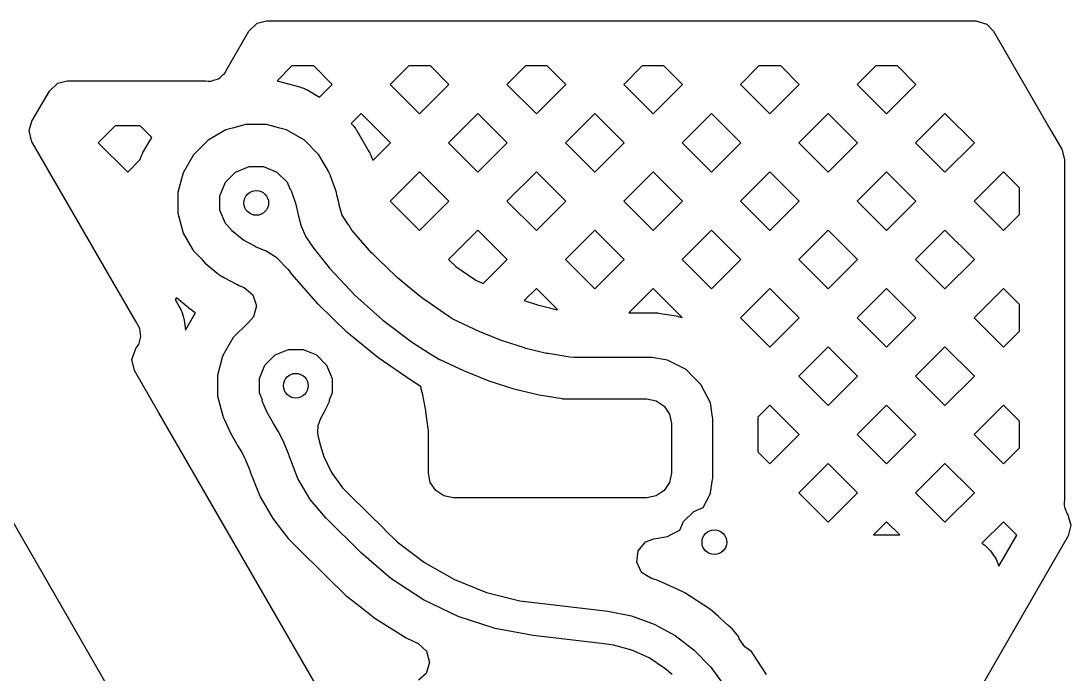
# Model space of a CAD drawing. Extents: x 121.6 to 197.9, y -113.4 to -69.2.
# Drawn here: x 174.76 to 181.13, y -73.2 to -69.24 of the extents above; entities that cross this region are included whole.
import ezdxf

# ---------------------------------------------------------------- set-up
doc = ezdxf.new("R2010")
doc.units = 0
doc.layers.add('BLACK', color=7, linetype='CONTINUOUS')

msp = doc.modelspace()

# ---------------------------------------------------------------- linework, layer by layer
at = {"layer": 'BLACK', "linetype": 'CONTINUOUS'}
for p, q in [((176.144655, -69.297499), (176.195222, -69.249284)), ((176.195222, -69.249284), (176.252042, -69.2355)), ((176.252042, -69.2355), (180.557067, -69.2355)), ((180.557067, -69.2355), (180.624106, -69.255185)), ((180.624106, -69.255185), (180.664491, -69.297564)), ((176.106418, -69.363729), (176.144655, -69.297499)), ((180.664491, -69.297564), (181.01209, -69.900465)), ((176.015076, -69.521936), (176.106418, -69.363729)), ((176.406491, -69.5085), (176.316105, -69.598885)), ((176.538821, -69.5085), (176.406491, -69.5085)), ((176.650846, -69.620525), (176.538821, -69.5085)), ((177.115012, -69.5085), (177.002986, -69.620526)), ((177.247342, -69.5085), (177.115012, -69.5085)), ((177.359368, -69.620526), (177.247342, -69.5085)), ((177.823533, -69.5085), (177.711507, -69.620526)), ((177.955863, -69.5085), (177.823533, -69.5085)), ((178.067889, -69.620526), (177.955863, -69.5085)), ((178.532054, -69.5085), (178.420028, -69.620526)), ((178.664384, -69.5085), (178.532054, -69.5085)), ((178.77641, -69.620526), (178.664384, -69.5085)), ((179.240575, -69.5085), (179.128549, -69.620526)), ((179.372905, -69.5085), (179.240575, -69.5085)), ((179.484931, -69.620526), (179.372905, -69.5085)), ((179.949096, -69.5085), (179.83707, -69.620526)), ((180.081426, -69.5085), (179.949096, -69.5085)), ((180.193452, -69.620526), (180.081426, -69.5085)), ((175.969302, -69.579746), (175.975387, -69.573659)), ((175.975387, -69.573659), (175.987582, -69.562965)), ((175.987582, -69.562965), (175.994416, -69.557722)), ((175.994416, -69.557722), (175.994419, -69.557715)), ((175.994419, -69.557715), (175.999945, -69.551415)), ((175.999945, -69.551415), (176.004599, -69.544448)), ((176.004599, -69.544448), (176.004606, -69.544442)), ((176.004606, -69.544442), (176.007901, -69.536485)), ((176.007901, -69.536485), (176.015076, -69.521936)), ((174.934873, -69.660851), (174.98544, -69.612636)), ((174.98544, -69.612636), (175.04226, -69.598852)), ((175.04226, -69.598852), (175.881858, -69.598852)), ((175.881858, -69.598852), (175.898043, -69.599913)), ((175.898043, -69.599913), (175.899232, -69.600069)), ((175.899232, -69.600069), (175.906581, -69.601037)), ((175.906581, -69.601037), (175.906586, -69.601035)), ((175.906586, -69.601035), (175.914951, -69.600488)), ((175.914951, -69.600488), (175.923005, -69.598885)), ((175.923005, -69.598885), (175.923171, -69.598852)), ((175.923171, -69.598852), (175.923176, -69.598852)), ((175.923176, -69.598852), (175.931123, -69.595559)), ((175.931123, -69.595559), (175.946485, -69.590344)), ((175.946485, -69.590344), (175.954807, -69.588115)), ((175.954807, -69.588115), (175.95481, -69.588112)), ((175.95481, -69.588112), (175.962324, -69.584407)), ((175.962324, -69.584407), (175.969294, -69.579749)), ((175.969294, -69.579749), (175.969302, -69.579746)), ((176.316105, -69.598885), (176.452835, -69.635523)), ((176.452835, -69.635523), (176.460589, -69.637875)), ((176.460589, -69.637875), (176.462139, -69.638401)), ((176.462139, -69.638401), (176.469741, -69.641262)), ((176.469741, -69.641262), (176.48627, -69.648108)), ((176.573976, -69.697395), (176.650845, -69.620526)), ((176.650845, -69.620526), (176.650846, -69.620525)), ((177.002986, -69.620526), (177.181177, -69.798717)), ((177.181177, -69.798717), (177.359368, -69.620526)), ((177.711507, -69.620526), (177.889698, -69.798717)), ((177.889698, -69.798717), (178.067889, -69.620526)), ((178.420028, -69.620526), (178.598219, -69.798717)), ((178.598219, -69.798717), (178.77641, -69.620526)), ((179.128549, -69.620526), (179.30674, -69.798717)), ((179.30674, -69.798717), (179.484931, -69.620526)), ((179.83707, -69.620526), (180.015261, -69.798717)), ((180.015261, -69.798717), (180.193452, -69.620526)), ((174.82892, -69.844367), (174.934873, -69.660851)), ((176.48627, -69.648108), (176.493668, -69.65146)), ((176.493668, -69.65146), (176.495136, -69.652184)), ((176.495136, -69.652184), (176.502287, -69.656006)), ((176.502287, -69.656006), (176.573976, -69.697395)), ((176.826917, -69.796595), (176.766024, -69.857486)), ((177.005108, -69.974786), (176.826917, -69.796595)), ((177.535437, -69.796594), (177.357246, -69.974786)), ((177.713629, -69.974786), (177.535437, -69.796594)), ((178.243958, -69.796594), (178.065767, -69.974786)), ((178.42215, -69.974786), (178.243958, -69.796594)), ((178.952479, -69.796594), (178.774288, -69.974786)), ((179.130671, -69.974786), (178.952479, -69.796594)), ((179.661, -69.796594), (179.482809, -69.974786)), ((179.839192, -69.974786), (179.661, -69.796594)), ((180.369521, -69.796594), (180.19133, -69.974786)), ((180.547713, -69.974786), (180.369521, -69.796594)), ((174.812448, -69.900465), (174.825068, -69.857486)), ((174.825068, -69.857486), (174.82892, -69.844367)), ((175.334618, -69.871852), (175.231683, -69.974786)), ((175.485132, -69.871852), (175.334618, -69.871852)), ((175.555414, -69.942134), (175.485132, -69.871852)), ((176.006463, -69.896905), (175.898037, -69.959504)), ((176.046775, -69.886103), (176.006463, -69.896905)), ((176.127399, -69.8645), (176.046775, -69.886103)), ((176.252601, -69.8645), (176.127399, -69.8645)), ((176.333224, -69.886103), (176.252601, -69.8645)), ((176.373537, -69.896905), (176.333224, -69.886103)), ((176.481964, -69.959505), (176.373536, -69.896905)), ((176.373536, -69.896905), (176.373537, -69.896905)), ((176.766024, -69.857486), (176.76986, -69.861322)), ((176.76986, -69.861322), (176.775395, -69.86723)), ((176.775395, -69.86723), (176.776474, -69.86846)), ((176.776474, -69.86846), (176.781631, -69.874743)), ((176.781631, -69.874743), (176.792524, -69.888938)), ((176.792524, -69.888938), (176.797267, -69.895558)), ((176.797267, -69.895558), (176.798176, -69.896919)), ((176.798176, -69.896919), (176.802447, -69.903789)), ((174.82892, -69.968362), (174.812448, -69.900465)), ((175.506006, -70.027713), (175.555414, -69.942134)), ((175.898034, -69.959506), (175.809506, -70.048034)), ((175.898037, -69.959504), (175.898034, -69.959506)), ((176.570495, -70.048036), (176.481964, -69.959505)), ((176.802447, -69.903789), (176.873994, -70.027713)), ((181.01209, -69.900465), (181.077925, -70.014653)), ((174.832629, -69.974786), (174.82892, -69.968362)), ((175.340187, -70.853902), (174.832629, -69.974786)), ((175.231683, -69.974786), (175.409874, -70.152977)), ((176.89761, -70.082283), (177.005108, -69.974786)), ((177.357246, -69.974786), (177.535437, -70.152977)), ((177.535437, -70.152977), (177.713629, -69.974786)), ((178.065767, -69.974786), (178.243958, -70.152977)), ((178.243958, -70.152977), (178.42215, -69.974786)), ((178.774288, -69.974786), (178.952479, -70.152977)), ((178.952479, -70.152977), (179.130671, -69.974786)), ((179.482809, -69.974786), (179.661, -70.152977)), ((179.661, -70.152977), (179.839192, -69.974786)), ((180.19133, -69.974786), (180.369521, -70.152977)), ((180.369521, -70.152977), (180.547713, -69.974786)), ((181.077925, -70.014653), (181.0945, -70.076588)), ((175.409874, -70.152977), (175.485463, -70.077388)), ((175.485463, -70.077388), (175.485524, -70.077163)), ((175.485524, -70.077163), (175.487875, -70.069411)), ((175.487875, -70.069411), (175.488401, -70.067861)), ((175.488401, -70.067861), (175.491262, -70.060259)), ((175.491262, -70.060259), (175.498108, -70.04373)), ((175.498108, -70.04373), (175.50146, -70.036332)), ((175.50146, -70.036332), (175.502184, -70.034864)), ((175.502184, -70.034864), (175.506006, -70.027713)), ((175.809504, -70.048037), (175.746905, -70.156463)), ((175.809506, -70.048034), (175.809504, -70.048037)), ((176.570496, -70.048038), (176.570495, -70.048036)), ((176.570499, -70.048042), (176.570496, -70.048038)), ((176.629857, -70.150855), (176.570499, -70.048042)), ((176.873994, -70.027713), (176.877832, -70.034895)), ((176.877832, -70.034895), (176.878556, -70.036364)), ((176.878556, -70.036364), (176.881897, -70.043742)), ((176.881897, -70.043742), (176.885227, -70.051784)), ((176.885227, -70.051784), (176.886479, -70.054351)), ((176.886479, -70.054351), (176.887023, -70.055545)), ((176.887023, -70.055545), (176.889563, -70.061531)), ((176.889563, -70.061531), (176.895074, -70.075529)), ((176.895074, -70.075529), (176.895684, -70.07711)), ((176.895684, -70.07711), (176.896629, -70.07961)), ((176.896629, -70.07961), (176.897222, -70.081212)), ((176.897222, -70.081212), (176.89761, -70.082283)), ((181.0945, -70.076588), (181.0945, -72.143644)), ((176.002919, -70.214997), (176.064997, -70.152919)), ((176.064997, -70.152919), (176.146105, -70.119323)), ((176.146105, -70.119323), (176.233895, -70.119323)), ((176.233895, -70.119323), (176.315003, -70.152919)), ((176.315003, -70.152919), (176.377081, -70.214997)), ((176.633095, -70.156464), (176.629857, -70.150855)), ((177.181176, -70.150855), (177.002985, -70.329046)), ((177.359368, -70.329047), (177.181176, -70.150855)), ((177.889698, -70.150855), (177.711507, -70.329047)), ((178.067889, -70.329047), (177.889698, -70.150855)), ((178.598219, -70.150855), (178.420028, -70.329047)), ((178.77641, -70.329047), (178.598219, -70.150855)), ((179.30674, -70.150855), (179.128549, -70.329047)), ((179.484931, -70.329047), (179.30674, -70.150855)), ((180.015261, -70.150855), (179.83707, -70.329047)), ((180.193452, -70.329047), (180.015261, -70.150855)), ((180.723782, -70.150855), (180.545591, -70.329047)), ((180.8215, -70.248573), (180.723782, -70.150855)), ((175.746905, -70.156463), (175.730702, -70.216931)), ((175.969323, -70.296105), (176.002919, -70.214997)), ((176.377081, -70.214997), (176.395146, -70.25861)), ((176.633095, -70.156467), (176.633095, -70.156464)), ((176.635079, -70.161254), (176.633095, -70.156467)), ((176.637325, -70.166072), (176.635079, -70.161254)), ((176.640681, -70.174595), (176.637325, -70.166072)), ((176.640882, -70.175129), (176.640681, -70.174595)), ((176.640907, -70.175194), (176.640882, -70.175129)), ((176.6433, -70.181796), (176.640907, -70.175194)), ((176.671985, -70.26445), (176.6433, -70.181796)), ((175.730702, -70.216931), (175.7145, -70.277399)), ((175.7145, -70.277399), (175.7145, -70.402601)), ((176.395146, -70.25861), (176.395393, -70.258612)), ((176.395393, -70.258612), (176.401698, -70.264971)), ((176.401698, -70.264971), (176.401923, -70.265566)), ((176.401923, -70.265566), (176.430608, -70.34822)), ((176.671989, -70.264464), (176.671985, -70.26445)), ((176.676089, -70.277372), (176.671989, -70.264464)), ((176.676439, -70.278585), (176.676089, -70.277372)), ((176.679841, -70.291664), (176.676439, -70.278585)), ((180.8215, -70.40952), (180.8215, -70.248573)), ((175.969323, -70.383895), (175.969323, -70.296105)), ((176.688513, -70.329046), (176.679841, -70.291664)), ((176.695706, -70.360052), (176.688513, -70.329046)), ((177.002985, -70.329046), (177.181177, -70.507238)), ((177.181177, -70.507238), (177.359368, -70.329047)), ((177.711507, -70.329047), (177.889698, -70.507238)), ((177.889698, -70.507238), (178.067889, -70.329047)), ((178.420028, -70.329047), (178.598219, -70.507238)), ((178.598219, -70.507238), (178.77641, -70.329047)), ((179.128549, -70.329047), (179.30674, -70.507238)), ((179.30674, -70.507238), (179.484931, -70.329047)), ((179.83707, -70.329047), (180.015261, -70.507238)), ((180.015261, -70.507238), (180.193452, -70.329047)), ((180.545591, -70.329047), (180.723782, -70.507238)), ((175.7145, -70.402601), (175.746905, -70.523536)), ((176.002919, -70.465003), (175.969323, -70.383895)), ((176.430608, -70.34822), (176.430952, -70.349412)), ((176.430952, -70.349412), (176.447324, -70.419978)), ((176.696, -70.361291), (176.695706, -70.360052)), ((176.702694, -70.388686), (176.696, -70.361291)), ((176.70947, -70.408774), (176.702694, -70.388686)), ((176.036734, -70.498818), (176.002919, -70.465003)), ((176.447324, -70.419978), (176.462263, -70.481114)), ((176.709798, -70.409525), (176.70947, -70.408774)), ((176.721449, -70.430462), (176.709798, -70.409525)), ((176.746414, -70.466592), (176.721449, -70.430462)), ((176.750504, -70.472511), (176.746414, -70.466592)), ((180.723782, -70.507238), (180.8215, -70.40952)), ((175.746905, -70.523536), (175.799751, -70.61507)), ((176.036573, -70.499344), (176.036734, -70.498818)), ((176.040762, -70.507259), (176.036573, -70.499344)), ((176.113792, -70.567693), (176.040762, -70.507259)), ((176.462263, -70.481114), (176.462264, -70.481119)), ((176.462264, -70.481119), (176.490382, -70.545507)), ((176.750505, -70.472513), (176.750504, -70.472511)), ((176.750779, -70.473145), (176.750505, -70.472513)), ((176.751429, -70.474179), (176.750779, -70.473145)), ((176.75346, -70.477839), (176.751429, -70.474179)), ((176.753662, -70.477726), (176.75346, -70.477839)), ((176.770968, -70.505226), (176.753662, -70.477726)), ((176.889946, -70.642218), (176.770968, -70.505226)), ((177.535437, -70.505115), (177.357246, -70.683307)), ((177.713628, -70.683306), (177.535437, -70.505115)), ((178.243958, -70.505115), (178.065767, -70.683307)), ((178.42215, -70.683307), (178.243958, -70.505115)), ((178.952479, -70.505115), (178.774288, -70.683307)), ((179.130671, -70.683307), (178.952479, -70.505115)), ((179.661, -70.505115), (179.482809, -70.683307)), ((179.839192, -70.683307), (179.661, -70.505115)), ((180.369521, -70.505115), (180.19133, -70.683307)), ((180.547713, -70.683307), (180.369521, -70.505115)), ((176.115791, -70.569027), (176.113792, -70.567693)), ((176.184582, -70.605323), (176.115791, -70.569027)), ((176.490382, -70.545507), (176.540303, -70.617755)), ((175.799751, -70.61507), (175.809504, -70.631962)), ((175.809504, -70.631962), (175.809506, -70.631965)), ((175.809506, -70.631965), (175.856893, -70.679352)), ((176.185422, -70.605724), (176.184582, -70.605323)), ((176.249263, -70.63316), (176.185422, -70.605724)), ((176.249275, -70.633166), (176.249263, -70.63316)), ((176.315123, -70.674176), (176.249275, -70.633166)), ((176.540303, -70.617755), (176.540655, -70.619395)), ((176.540655, -70.619395), (176.56319, -70.647659)), ((176.56319, -70.647659), (176.563241, -70.647739)), ((176.563241, -70.647739), (176.63367, -70.736045)), ((176.897104, -70.649791), (176.889946, -70.642218)), ((176.931559, -70.683307), (176.897104, -70.649791)), ((175.856893, -70.679352), (175.865386, -70.688761)), ((175.865386, -70.688761), (175.877869, -70.704099)), ((175.877869, -70.704099), (175.877872, -70.704102)), ((175.877872, -70.704102), (175.880209, -70.706036)), ((175.880209, -70.706036), (175.950901, -70.764535)), ((176.315127, -70.674178), (176.315123, -70.674176)), ((176.315128, -70.674179), (176.315127, -70.674178)), ((176.382743, -70.743813), (176.315128, -70.674179)), ((177.036461, -70.785352), (176.931559, -70.683307)), ((177.357246, -70.683307), (177.400765, -70.726826)), ((177.567008, -70.829926), (177.713627, -70.683307)), ((177.713627, -70.683307), (177.713628, -70.683306)), ((178.065767, -70.683307), (178.243958, -70.861498)), ((178.243958, -70.861498), (178.42215, -70.683307)), ((178.774288, -70.683307), (178.952479, -70.861498)), ((178.952479, -70.861498), (179.130671, -70.683307)), ((179.482809, -70.683307), (179.661, -70.861498)), ((179.661, -70.861498), (179.839192, -70.683307)), ((180.19133, -70.683307), (180.369521, -70.861498)), ((180.369521, -70.861498), (180.547713, -70.683307)), ((175.950901, -70.764535), (175.950908, -70.76454)), ((175.950908, -70.76454), (175.950909, -70.764541)), ((175.950909, -70.764541), (175.950915, -70.764546)), ((175.950915, -70.764546), (175.971958, -70.780209)), ((175.971958, -70.780209), (175.971963, -70.780212)), ((175.971963, -70.780212), (175.971968, -70.780216)), ((175.971968, -70.780216), (175.973967, -70.78155)), ((175.973967, -70.78155), (175.996561, -70.795001)), ((176.384915, -70.744878), (176.382743, -70.743813)), ((176.40681, -70.77234), (176.384915, -70.744878)), ((176.406804, -70.772347), (176.406811, -70.772341)), ((176.56595, -70.955591), (176.406804, -70.772347)), ((176.406811, -70.772341), (176.40681, -70.77234)), ((176.63367, -70.736045), (176.788967, -70.900366)), ((177.04423, -70.792299), (177.036461, -70.785352)), ((177.400765, -70.726826), (177.515641, -70.805998)), ((175.381982, -70.926294), (175.340187, -70.853902)), ((175.996561, -70.795001), (176.065352, -70.831297)), ((176.065352, -70.831297), (176.07451, -70.835897)), ((176.07451, -70.835897), (176.07535, -70.836298)), ((176.07535, -70.836298), (176.084541, -70.840465)), ((176.084541, -70.840465), (176.115811, -70.853903)), ((176.115811, -70.853903), (176.169631, -70.898457)), ((177.106265, -70.843241), (177.04423, -70.792299)), ((177.194475, -70.915676), (177.106265, -70.843241)), ((177.515641, -70.805998), (177.515994, -70.806132)), ((177.515994, -70.806132), (177.520775, -70.808053)), ((177.520775, -70.808053), (177.521737, -70.808463)), ((177.521737, -70.808463), (177.526485, -70.810606)), ((177.526485, -70.810606), (177.567008, -70.829926)), ((175.706703, -70.916807), (175.697216, -70.926294)), ((175.778328, -70.976078), (175.706703, -70.916807)), ((176.169631, -70.898457), (176.19082, -70.965036)), ((176.788967, -70.900366), (176.957514, -71.051066)), ((177.202795, -70.921942), (177.194475, -70.915676)), ((177.889697, -70.859376), (177.815726, -70.933347)), ((178.018233, -70.987911), (177.889697, -70.859376)), ((178.598219, -70.859376), (178.451096, -71.0065)), ((178.775431, -71.036588), (178.598219, -70.859376)), ((179.30674, -70.859376), (179.128549, -71.037568)), ((179.484931, -71.037568), (179.30674, -70.859376)), ((180.015261, -70.859376), (179.83707, -71.037568)), ((180.193452, -71.037568), (180.015261, -70.859376)), ((180.723782, -70.859376), (180.545591, -71.037568)), ((180.8215, -70.957094), (180.723782, -70.859376)), ((175.456349, -71.055102), (175.381982, -70.926294)), ((175.697216, -70.926294), (175.726482, -70.976985)), ((175.726482, -70.976985), (175.732034, -70.987791)), ((175.780775, -70.978052), (175.778328, -70.976078)), ((175.783789, -70.98042), (175.780775, -70.978052)), ((175.786357, -70.982384), (175.783789, -70.98042)), ((176.19082, -70.965036), (176.172649, -71.032502)), ((176.739923, -71.124823), (176.56595, -70.955591)), ((177.219343, -70.933347), (177.202795, -70.921942)), ((177.325485, -71.0065), (177.219343, -70.933347)), ((177.815726, -70.933347), (177.895946, -70.958998)), ((177.895946, -70.958998), (178.010727, -70.98669)), ((180.8215, -71.118041), (180.8215, -70.957094)), ((175.732034, -70.987791), (175.733048, -70.990028)), ((175.733048, -70.990028), (175.737529, -71.001367)), ((175.737529, -71.001367), (175.746169, -71.026822)), ((175.746169, -71.026822), (175.749507, -71.038507)), ((175.749507, -71.038507), (175.750065, -71.040899)), ((175.750065, -71.040899), (175.752246, -71.052884)), ((175.760181, -71.11316), (175.817552, -71.01379)), ((175.810498, -71.000353), (175.786357, -70.982384)), ((175.813074, -71.002219), (175.810498, -71.000353)), ((175.816205, -71.004427), (175.813074, -71.002219)), ((175.818844, -71.006238), (175.816205, -71.004427)), ((175.817552, -71.01379), (175.821249, -71.007843)), ((175.821249, -71.007843), (175.818844, -71.006238)), ((176.172649, -71.032502), (176.142343, -71.066199)), ((177.365027, -71.033752), (177.325485, -71.0065)), ((177.369373, -71.036615), (177.365027, -71.033752)), ((177.370888, -71.037568), (177.369373, -71.036615)), ((177.383769, -71.04567), (177.370888, -71.037568)), ((178.010727, -70.98669), (178.018233, -70.987911)), ((178.451096, -71.0065), (178.596882, -71.0065)), ((178.596882, -71.0065), (178.601687, -71.006593)), ((178.601687, -71.006593), (178.602667, -71.006631)), ((178.602667, -71.006631), (178.607585, -71.00692)), ((178.607585, -71.00692), (178.618278, -71.007761)), ((178.618278, -71.007761), (178.62319, -71.008246)), ((178.62319, -71.008246), (178.624166, -71.008362)), ((178.624166, -71.008362), (178.628928, -71.009022)), ((178.628928, -71.009022), (178.738619, -71.026395)), ((178.738619, -71.026395), (178.748182, -71.028297)), ((178.748182, -71.028297), (178.750093, -71.028756)), ((178.750093, -71.028756), (178.759454, -71.031397)), ((178.759454, -71.031397), (178.775431, -71.036588)), ((179.128549, -71.037568), (179.30674, -71.215759)), ((179.30674, -71.215759), (179.484931, -71.037568)), ((179.83707, -71.037568), (180.015261, -71.215759)), ((180.015261, -71.215759), (180.193452, -71.037568)), ((180.545591, -71.037568), (180.723782, -71.215759)), ((175.483336, -71.101844), (175.456349, -71.055102)), ((175.489853, -71.151343), (175.483336, -71.101844)), ((175.752246, -71.052884), (175.760181, -71.11316)), ((176.138039, -71.069501), (176.049506, -71.158034)), ((176.142343, -71.066199), (176.138039, -71.069501)), ((176.957514, -71.051066), (177.138121, -71.187081)), ((177.409489, -71.057145), (177.383769, -71.04567)), ((177.409297, -71.057654), (177.409489, -71.057145)), ((177.414146, -71.059486), (177.409297, -71.057654)), ((177.546308, -71.122499), (177.414146, -71.059486)), ((175.476931, -71.199569), (175.489853, -71.151343)), ((176.049504, -71.158037), (175.986905, -71.266463)), ((176.049506, -71.158034), (176.049504, -71.158037)), ((176.927491, -71.278849), (176.739923, -71.124823)), ((177.553793, -71.125769), (177.546308, -71.122499)), ((177.682743, -71.177127), (177.553793, -71.125769)), ((180.723782, -71.215759), (180.8215, -71.118041)), ((175.435541, -71.289883), (175.458394, -71.223856)), ((175.458394, -71.223856), (175.460996, -71.220335)), ((175.460996, -71.220335), (175.476931, -71.199569)), ((176.304997, -71.262919), (176.386105, -71.229323)), ((176.386105, -71.229323), (176.473895, -71.229323)), ((176.473895, -71.229323), (176.555003, -71.262919)), ((177.138121, -71.187081), (177.233807, -71.247279)), ((177.690858, -71.180037), (177.682743, -71.177127)), ((177.817976, -71.220684), (177.690858, -71.180037)), ((177.826661, -71.223117), (177.817976, -71.220684)), ((177.952159, -71.253394), (177.826661, -71.223117)), ((179.661, -71.213636), (179.482809, -71.391828)), ((179.839192, -71.391828), (179.661, -71.213636)), ((180.369521, -71.213636), (180.19133, -71.391828)), ((180.547713, -71.391828), (180.369521, -71.213636)), ((175.452013, -71.357782), (175.435541, -71.289883)), ((175.983412, -71.2795), (175.9545, -71.387399)), ((175.986905, -71.266463), (175.983412, -71.2795)), ((176.242919, -71.324997), (176.304997, -71.262919)), ((176.555003, -71.262919), (176.617081, -71.324997)), ((177.127322, -71.416573), (176.927491, -71.278849)), ((177.233807, -71.247279), (177.233808, -71.24728)), ((177.233808, -71.24728), (177.301427, -71.289807)), ((177.301427, -71.289807), (177.304186, -71.290114)), ((177.304186, -71.290114), (177.447631, -71.358507)), ((177.961322, -71.255242), (177.952159, -71.253394)), ((178.093073, -71.276684), (177.961322, -71.255242)), ((178.093132, -71.276316), (178.093073, -71.276684)), ((178.117534, -71.2795), (178.093132, -71.276316)), ((178.591519, -71.2795), (178.117534, -71.2795)), ((178.591524, -71.2795), (178.591519, -71.2795)), ((178.685301, -71.294352), (178.591524, -71.2795)), ((178.721517, -71.312805), (178.685301, -71.294352)), ((175.599797, -71.61375), (175.452013, -71.357782)), ((176.209323, -71.406105), (176.242919, -71.324997)), ((176.617081, -71.324997), (176.650677, -71.406105)), ((177.447631, -71.358507), (177.600473, -71.41938)), ((178.798342, -71.35195), (178.721517, -71.312805)), ((178.798344, -71.351952), (178.798342, -71.35195)), ((178.798347, -71.351954), (178.798344, -71.351952)), ((178.838221, -71.391828), (178.798347, -71.351954)), ((175.9545, -71.387399), (175.9545, -71.512601)), ((176.209323, -71.493895), (176.209323, -71.406105)), ((176.650677, -71.406105), (176.650677, -71.493895)), ((177.12733, -71.41658), (177.127322, -71.416573)), ((177.127331, -71.41658), (177.12733, -71.41658)), ((177.127331, -71.416581), (177.127331, -71.41658)), ((177.127332, -71.416581), (177.127331, -71.416581)), ((177.190085, -71.456048), (177.127332, -71.416581)), ((177.600473, -71.41938), (177.753314, -71.468253)), ((178.888045, -71.441652), (178.838221, -71.391828)), ((179.482809, -71.391828), (179.661, -71.570019)), ((179.661, -71.570019), (179.839192, -71.391828)), ((180.19133, -71.391828), (180.369521, -71.570019)), ((180.369521, -71.570019), (180.547713, -71.391828)), ((177.189539, -71.459788), (177.190085, -71.456048)), ((177.197649, -71.491877), (177.189539, -71.459788)), ((177.753314, -71.468253), (177.906156, -71.505126)), ((178.888046, -71.441654), (178.888045, -71.441652)), ((178.88805, -71.441658), (178.888046, -71.441654)), ((178.945646, -71.554696), (178.88805, -71.441658)), ((175.9545, -71.512601), (175.986905, -71.633536)), ((176.227403, -71.537546), (176.209323, -71.493895)), ((176.226842, -71.538153), (176.227403, -71.537546)), ((176.227187, -71.547101), (176.226842, -71.538153)), ((176.261106, -71.620816), (176.227187, -71.547101)), ((176.632577, -71.547197), (176.60688, -71.60103)), ((176.632813, -71.54667), (176.632577, -71.547197)), ((176.650677, -71.493895), (176.632619, -71.53749)), ((176.632619, -71.53749), (176.632842, -71.537715)), ((176.632842, -71.537715), (176.632813, -71.54667)), ((177.200396, -71.505126), (177.197649, -71.491877)), ((177.206989, -71.536918), (177.200396, -71.505126)), ((177.21272, -71.569537), (177.206989, -71.536918)), ((177.906156, -71.505126), (177.906175, -71.505129)), ((177.906175, -71.505129), (177.906179, -71.50513)), ((177.906179, -71.50513), (178.046021, -71.527888)), ((178.046021, -71.527888), (178.049435, -71.53)), ((178.049435, -71.53), (178.56, -71.53)), ((178.56, -71.53), (178.617403, -71.541418)), ((178.617403, -71.541418), (178.666066, -71.573934)), ((178.959342, -71.641176), (178.945646, -71.554696)), ((176.753113, -73.611351), (175.599797, -71.61375)), ((176.606617, -71.601548), (176.580562, -71.649811)), ((176.60688, -71.60103), (176.606617, -71.601548)), ((177.216324, -71.590038), (177.21272, -71.569537)), ((177.225662, -71.651255), (177.216324, -71.590038)), ((178.666066, -71.573934), (178.698582, -71.622597)), ((179.306739, -71.567897), (179.23346, -71.641176)), ((179.484931, -71.746089), (179.306739, -71.567897)), ((180.015261, -71.567897), (179.83707, -71.746089)), ((180.193452, -71.746089), (180.015261, -71.567897)), ((180.723782, -71.567897), (180.545591, -71.746089)), ((180.8215, -71.665615), (180.723782, -71.567897)), ((175.986905, -71.633536), (175.986906, -71.633538)), ((175.986906, -71.633538), (175.990015, -71.641044)), ((175.990015, -71.641044), (175.989737, -71.641159)), ((175.989737, -71.641159), (175.993591, -71.649601)), ((175.993591, -71.649601), (175.995078, -71.653898)), ((175.995078, -71.653898), (176.028995, -71.72761)), ((176.261559, -71.621699), (176.261106, -71.620816)), ((176.294223, -71.679266), (176.261559, -71.621699)), ((176.29441, -71.679584), (176.294223, -71.679266)), ((176.324482, -71.728895), (176.29441, -71.679584)), ((176.580562, -71.649811), (176.563988, -71.692969)), ((177.233826, -71.711852), (177.225662, -71.651255)), ((178.698582, -71.622597), (178.71, -71.68)), ((178.71, -71.68), (178.71, -71.98)), ((178.960499, -71.648482), (178.959342, -71.641176)), ((178.9605, -72.011519), (178.960499, -71.648482)), ((179.23346, -71.641176), (179.233499, -71.643119)), ((179.233499, -71.643119), (179.233499, -71.851039)), ((180.8215, -71.826562), (180.8215, -71.665615)), ((176.028995, -71.72761), (176.033768, -71.737425)), ((176.033768, -71.737425), (176.034235, -71.738336)), ((176.034235, -71.738336), (176.039347, -71.747803)), ((176.324485, -71.728901), (176.324482, -71.728895)), ((176.324489, -71.728907), (176.324485, -71.728901)), ((176.355152, -71.787951), (176.324489, -71.728907)), ((176.563988, -71.692972), (176.562105, -71.733449)), ((176.562105, -71.733449), (176.564166, -71.751966)), ((176.563988, -71.692969), (176.563988, -71.692972)), ((177.235, -71.714743), (177.233826, -71.711852)), ((177.235, -71.98), (177.235, -71.714743)), ((176.039347, -71.747803), (176.071985, -71.805325)), ((176.071985, -71.805325), (176.073988, -71.808791)), ((176.073988, -71.808791), (176.074163, -71.809089)), ((176.074163, -71.809089), (176.07625, -71.812575)), ((176.385528, -71.864455), (176.355152, -71.787951)), ((176.564166, -71.751966), (176.575786, -71.798297)), ((176.575786, -71.798297), (176.575565, -71.799786)), ((176.575565, -71.799786), (176.597219, -71.874838)), ((179.30674, -71.92428), (179.484931, -71.746089)), ((179.83707, -71.746089), (180.015261, -71.92428)), ((180.015261, -71.92428), (180.193452, -71.746089)), ((180.545591, -71.746089), (180.723782, -71.92428)), ((176.07625, -71.812575), (176.099562, -71.850801)), ((176.099562, -71.850801), (176.10374, -71.858213)), ((176.10374, -71.858213), (176.119565, -71.888685)), ((176.387472, -71.86654), (176.385528, -71.864455)), ((176.389273, -71.875617), (176.387472, -71.86654)), ((179.233499, -71.851039), (179.30674, -71.92428)), ((180.723782, -71.92428), (180.8215, -71.826562)), ((174.508659, -71.923844), (176.76135, -75.82562)), ((176.119565, -71.888685), (176.124767, -71.900073)), ((176.124767, -71.900073), (176.148063, -71.958743)), ((176.442021, -72.013242), (176.389273, -71.875617)), ((176.597219, -71.874838), (176.646829, -71.977248)), ((179.661, -71.922157), (179.482809, -72.100349)), ((179.839192, -72.100349), (179.661, -71.922157)), ((180.369521, -71.922157), (180.19133, -72.100349)), ((180.547713, -72.100349), (180.369521, -71.922157)), ((176.148063, -71.958743), (176.148244, -71.959098)), ((176.148244, -71.959098), (176.148933, -71.960933)), ((176.148933, -71.960933), (176.150194, -71.964109)), ((176.150194, -71.964109), (176.150134, -71.964132)), ((176.150134, -71.964132), (176.155481, -71.978374)), ((176.155481, -71.978374), (176.155966, -71.978217)), ((176.155966, -71.978217), (176.157271, -71.982223)), ((176.157271, -71.982223), (176.157273, -71.982229)), ((176.157273, -71.982229), (176.157274, -71.982231)), ((176.157274, -71.982231), (176.214231, -72.12359)), ((176.646829, -71.977248), (176.713071, -72.069774)), ((177.246418, -72.037403), (177.235, -71.98)), ((178.71, -71.98), (178.698582, -72.037403)), ((176.51732, -72.139942), (176.442021, -72.013242)), ((177.278934, -72.086066), (177.246418, -72.037403)), ((178.698582, -72.037403), (178.666066, -72.086066)), ((178.946431, -72.100349), (178.957395, -72.031123)), ((178.957395, -72.031123), (178.9605, -72.011519)), ((176.214231, -72.12359), (176.234942, -72.159829)), ((176.713071, -72.069774), (176.753542, -72.109766)), ((176.753542, -72.109766), (176.753543, -72.109768)), ((176.753543, -72.109768), (176.970275, -72.323855)), ((177.327597, -72.118582), (177.278934, -72.086066)), ((177.385, -72.13), (177.327597, -72.118582)), ((178.617403, -72.118582), (178.56, -72.13)), ((178.666066, -72.086066), (178.617403, -72.118582)), ((178.903069, -72.188864), (178.945646, -72.105304)), ((178.945646, -72.105302), (178.945647, -72.105301)), ((178.945646, -72.105304), (178.945646, -72.105302)), ((178.945647, -72.105301), (178.946431, -72.100349)), ((179.482809, -72.100349), (179.661, -72.27854)), ((179.661, -72.27854), (179.839192, -72.100349)), ((180.19133, -72.100349), (180.369521, -72.27854)), ((180.369521, -72.27854), (180.547713, -72.100349)), ((176.234942, -72.159829), (176.289852, -72.25591)), ((176.612994, -72.252056), (176.51732, -72.139942)), ((178.56, -72.13), (177.385, -72.13)), ((178.844997, -72.212919), (178.903069, -72.188864)), ((181.093439, -72.159829), (181.092315, -72.168365)), ((181.092315, -72.168365), (181.092863, -72.176739)), ((181.092863, -72.176739), (181.094499, -72.184964)), ((181.0945, -72.143644), (181.093439, -72.159829)), ((181.094499, -72.184964), (181.097796, -72.192923)), ((176.612996, -72.252057), (176.612994, -72.252056)), ((176.829724, -72.466142), (176.612996, -72.252057)), ((178.782919, -72.274997), (178.844997, -72.212919)), ((181.097796, -72.192923), (181.103006, -72.208271)), ((181.103006, -72.208271), (181.105235, -72.216591)), ((181.105235, -72.216591), (181.108947, -72.224118)), ((181.108947, -72.224118), (181.113342, -72.230695)), ((181.113342, -72.230695), (181.114706, -72.235052)), ((181.114706, -72.235052), (181.116619, -72.238365)), ((181.116619, -72.238365), (181.118277, -72.242367)), ((181.118277, -72.242367), (181.117143, -72.242836)), ((181.117143, -72.242836), (181.134219, -72.297372)), ((176.289852, -72.25591), (176.349022, -72.332881)), ((178.761439, -72.326852), (178.782919, -72.274997)), ((180.015261, -72.276418), (179.93568, -72.356)), ((180.094842, -72.356), (180.015261, -72.276418)), ((180.723782, -72.276418), (180.593698, -72.406502)), ((180.804791, -72.357428), (180.723782, -72.276418)), ((181.134219, -72.297372), (181.117626, -72.361585)), ((176.349022, -72.332881), (176.382734, -72.376735)), ((176.382734, -72.376735), (176.396992, -72.390813)), ((176.970275, -72.323855), (176.970414, -72.324022)), ((176.970414, -72.324022), (177.044602, -72.397402)), ((178.55263, -72.398002), (178.60175, -72.378878)), ((178.60175, -72.378878), (178.685304, -72.365646)), ((178.685304, -72.365646), (178.704235, -72.356)), ((178.704235, -72.356), (178.761439, -72.326852)), ((181.117626, -72.361585), (179.709501, -74.800529)), ((179.93568, -72.356), (180.094842, -72.356)), ((180.696771, -72.544524), (180.804791, -72.357428)), ((176.396992, -72.390813), (176.435958, -72.429285)), ((176.435958, -72.429285), (176.435972, -72.429311)), ((176.435972, -72.429311), (176.435978, -72.429306)), ((176.435978, -72.429306), (176.606945, -72.598187)), ((177.044602, -72.397402), (177.211478, -72.523449)), ((178.507633, -72.451453), (178.545474, -72.406502)), ((178.545474, -72.406502), (178.55263, -72.398002)), ((180.593698, -72.406502), (180.612035, -72.418754)), ((180.612035, -72.418754), (180.646246, -72.452965)), ((176.829711, -72.466158), (176.829725, -72.466143)), ((177.007538, -72.61996), (176.829711, -72.466158)), ((176.829725, -72.466143), (176.829724, -72.466142)), ((178.498676, -72.520746), (178.507633, -72.451453)), ((180.646246, -72.452965), (180.679399, -72.502582)), ((180.679399, -72.502582), (180.696771, -72.544524)), ((177.211478, -72.523449), (177.393527, -72.626374)), ((178.528604, -72.583881), (178.498676, -72.520746)), ((176.606945, -72.598187), (176.606949, -72.598192)), ((176.606949, -72.598192), (176.616976, -72.608097)), ((176.616976, -72.608097), (176.617013, -72.608165)), ((176.617013, -72.608165), (176.733315, -72.723039)), ((177.204106, -72.748951), (177.007538, -72.61996)), ((177.393527, -72.626374), (177.587566, -72.704376)), ((178.587915, -72.620814), (178.528604, -72.583881)), ((178.623284, -72.630653), (178.587915, -72.620814)), ((178.62329, -72.630655), (178.623284, -72.630653)), ((178.623295, -72.630657), (178.62329, -72.630655)), ((178.745177, -72.685839), (178.623295, -72.630657)), ((178.79141, -72.706771), (178.745177, -72.685839)), ((176.733315, -72.723039), (176.733322, -72.723045)), ((176.733322, -72.723045), (176.73333, -72.723053)), ((176.73333, -72.723053), (176.801684, -72.777091)), ((177.415975, -72.850877), (177.204106, -72.748951)), ((177.587566, -72.704376), (177.7902, -72.756093)), ((177.7902, -72.756093), (177.894052, -72.768286)), ((178.945872, -72.807739), (178.79141, -72.706771)), ((176.801684, -72.777091), (176.908979, -72.861916)), ((177.894052, -72.768286), (177.894054, -72.768287)), ((177.894054, -72.768287), (178.324513, -72.819129)), ((178.324513, -72.819129), (178.324566, -72.81914)), ((178.324566, -72.81914), (178.467272, -72.847239)), ((178.945878, -72.807743), (178.945872, -72.807739)), ((178.994884, -72.85182), (178.945878, -72.807743)), ((176.908979, -72.861916), (176.908998, -72.861929)), ((176.908998, -72.861929), (177.098848, -72.980607)), ((177.639441, -72.923955), (177.415975, -72.850877)), ((178.467272, -72.847239), (178.604045, -72.896891)), ((179.007982, -72.863601), (178.994884, -72.85182)), ((179.052022, -72.903211), (179.007982, -72.863601)), ((177.870552, -72.966897), (177.639441, -72.923955)), ((178.604045, -72.896891), (178.731595, -72.966911)), ((179.052049, -72.903254), (179.052022, -72.903211)), ((179.08069, -72.929), (179.052049, -72.903254)), ((179.080691, -72.929001), (179.08069, -72.929)), ((179.11867, -72.973592), (179.080691, -72.929001)), ((177.098848, -72.980607), (177.098855, -72.980611)), ((177.098855, -72.980611), (177.098865, -72.980617)), ((177.098865, -72.980617), (177.171716, -73.015664)), ((177.171716, -73.015664), (177.223593, -73.062465)), ((177.870594, -72.966907), (177.870552, -72.966897)), ((178.301054, -73.017749), (177.870594, -72.966907)), ((178.301061, -73.017749), (178.301054, -73.017749)), ((178.301061, -73.01775), (178.301061, -73.017749)), ((178.358217, -73.024514), (178.301061, -73.01775)), ((178.731595, -72.966911), (178.846912, -73.055647)), ((179.121418, -72.987403), (179.11867, -72.973592)), ((179.153934, -73.036066), (179.121418, -72.987403)), ((177.223593, -73.062465), (177.241933, -73.129885)), ((178.469117, -73.055364), (178.358217, -73.024514)), ((178.573981, -73.102841), (178.469117, -73.055364)), ((178.846912, -73.055647), (178.846893, -73.055668)), ((178.846893, -73.055668), (178.846893, -73.055669)), ((178.846893, -73.055669), (178.846897, -73.055671)), ((178.846897, -73.055671), (178.947679, -73.159245)), ((179.195588, -73.063899), (179.153934, -73.036066)), ((179.196149, -73.064557), (179.195588, -73.063899)), ((179.196152, -73.064562), (179.196149, -73.064557)), ((179.196155, -73.064565), (179.196152, -73.064562)), ((179.286123, -73.203999), (179.196155, -73.064565)), ((177.241933, -73.129885), (177.220912, -73.196517)), ((178.670332, -73.165823), (178.573981, -73.102841)), ((177.220912, -73.196517), (177.174254, -73.237889)), ((178.713045, -73.20424), (178.670332, -73.165823)), ((178.947679, -73.159245), (179.033896, -73.275224))]:
    msp.add_line(p, q, dxfattribs=at)
at = {"layer": 'BLACK'}
for centre in [(176.19, -70.34), (176.43, -71.45), (178.97, -72.4)]:
    msp.add_circle(centre, 0.075, dxfattribs=at)

doc.saveas('drawing.dxf')
